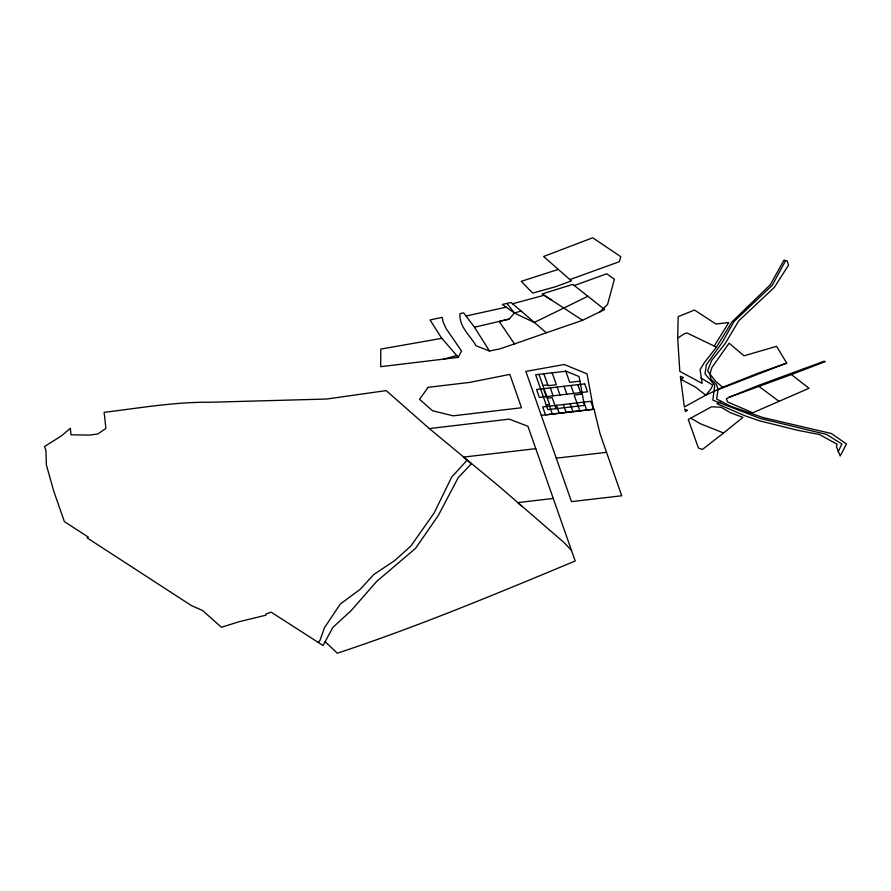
<?xml version="1.0" encoding="UTF-8"?>
<svg xmlns="http://www.w3.org/2000/svg" width="891" height="891" viewBox="0 0 891 891"><rect width="100%" height="100%" fill="white"/><g stroke="black" fill="none" stroke-linecap="round" stroke-linejoin="round"><path stroke-width="1.34" d="M721.465 401.351L716.899 403.645L744.921 415.763L759.399 420.786L797.512 430.264L819.397 434.507L837.184 444.308L836.415 446.603L840.213 456.003L846.45 443.963L831.336 433.494L762.997 417.556L730.642 406.218L716.654 399.034L718.023 389.623L716.553 384.544L711.063 379.354L709.826 374.097L711.954 367.493L729.083 343.202L744.052 355.787L776.562 346.321L786.742 363.105L758.297 373.106L722.757 387.251L715.629 381.326L707.599 371.001L711.642 360.476L724.851 344.049L738.684 320.927L774.357 287.336L788.546 265.173L787.232 260.985L784.002 260.094L770.336 284.719L732.023 321.84L716.464 347.145L704.302 362.726L700.092 369.665L702.153 383.353L679.811 371.402L677.672 338.079L678.196 316.661L694.49 310.023L715.941 324.034L728.793 322.531L714.203 346.053M838.141 451.804L841.861 443.985L826.347 434.363L760.179 418.436L712.822 400.137L714.749 385.224L704.993 373.819L706.374 364.775L722.356 342.233L733.984 321.517L772.219 285.32L785.673 260.551M325.193 641.732L337.288 653.226L338.123 652.936C418.558 626.351 496.955 593.54 575.196 561.018L571.532 550.549L563.981 542.496L499.495 486.709L429.328 428.582L386.159 390.614L326.54 399.045L210.231 402.253C174.491 401.874 139.419 408.089 104.113 412.333L105.918 428.415L97.765 434.006L89.278 435.109L70.946 434.797L70.4 428.237L61.468 435.877L44.55 446.491L45.92 450.345L46.377 464.924L53.705 491.019L64.397 521.636L88.454 537.195L87.095 537.863L191.331 605.524L202.736 610.602L221.391 627.253L239.356 621.651L265.941 615.18L266.03 613.966L271.165 612.162L323.065 645.529L332.9 627.342L351.165 610.602L376.581 581.5L415.607 548.321L438.35 515.388L458.252 477.587L471.361 463.843L463.331 457.128L535.781 448.652M458.297 357.347L461.516 350.976L446.035 328.456L443.061 321.785L442.203 317.352L430.03 319.947L441.279 337.622L458.297 357.347L380.669 366.68L380.791 349.094L441.88 338.324M318.321 642.478L319.98 640.328L324.458 627.71L340.317 604.02L360.231 589.274L373.775 574.517L394.702 560.55L410.851 546.06L434.184 512.915L451.67 477.108L467.073 460.246M546.317 332.788L514.497 343.915L499.205 321.428L509.106 319.112L514.463 313.053L521.068 310.981L546.317 332.788L582.569 320.315L604.644 309.522L572.835 284.363L542.107 293.952L582.569 320.315M600.044 311.861L607.539 304.477L614.389 279.262L606.682 273.804L574.294 285.521M723.559 432.981L742.905 417.378L730.609 412.767L721.031 407.187L711.553 406.797L688.264 419.449L698.421 448.028L702.431 449.465L723.559 432.981L700.671 423.871L690.904 418.269M677.672 338.079L684.333 333.78L687.128 333.011L716.464 347.145M729.061 397.297L726.354 398.901L727.579 401.941L752.795 412.767L809.006 388.276L791.42 374.543L729.061 397.297L758.486 385.402L824.175 361.211L825.211 361.657L791.42 374.543M700.827 377.951L712.789 385.124L710.929 388.977L705.761 395.17L695.537 387.128L680.746 379.254L683.475 377.617L680.368 376.28L684.366 406.964L705.761 395.17L722.757 387.251M587.937 296.246L534.232 322.497L514.463 313.053L502.357 304.466L511.022 302.483L521.068 310.981M718.023 389.623L786.742 363.105M569.861 279.596L619.412 261.676L620.76 256.686L592.715 237.774L543.61 256.497L571.376 280.921L555.639 286.69L532.729 293.117L521.224 281.344L558.278 269.405M514.497 343.915L499.918 348.86L489.46 350.998L476.006 345.741C470.281 335.539 458.731 326.551 460.034 313.632L463.665 312.875L474.48 327.22L489.46 350.998M443.774 359.095L456.871 355.554M512.537 303.764L544.145 295.266L551.997 300.345M474.48 327.22L509.106 319.112M466.038 316.015L506.166 307.172M429.328 428.582L509.229 419.126L527.929 426.288L571.532 550.549M542.897 385.469L547.709 384.912M579.896 381.148L569.694 382.339L565.796 371.224M547.341 398.166L552.164 397.609L556.051 408.679M582.302 394.078L574.149 395.025L578.036 406.107M546.194 404.859L549.547 404.469L538.999 374.365M593.584 409.247L545.492 414.872L542.708 406.942L590.8 401.306L593.584 409.247L587.002 373.841L564.215 364.508L525.868 371.424L571.487 501.622L621.718 495.775L600.044 433.739L594.052 409.214L541.294 415.362M553.244 498.459L517.66 502.635L522.282 506.701M556.285 458.174L606.548 452.327M758.876 386.36L779.079 401.362M506.979 303.408L514.463 313.053M577.802 384.667L580.587 392.597M583.928 402.119L586.712 410.049M570.931 385.469L573.715 393.399M577.056 402.921L579.841 410.851M564.059 386.271L566.843 394.201M570.184 403.723L572.969 411.653M552.186 372.817L556.363 384.723L548.11 385.68L543.811 373.797M557.187 387.073L559.971 395.003M563.312 404.525L566.097 412.455M550.315 387.875L553.099 395.816M556.441 405.327L559.225 413.268M543.443 388.676L546.228 396.618M549.569 406.14L552.353 414.07M428.159 387.318L419.572 399.279L432.536 410.751L453.163 415.83L521.491 407.755L509.841 374.409L469.813 382.384L428.159 387.318M687.206 410.328L685.535 411.553L684.667 409.047L687.206 410.328M566.008 371.202L535.625 374.755L547.865 409.637L584.396 405.372L579.039 376.537L566.008 371.202M584.663 383.854L536.571 389.49L539.356 397.419L587.459 391.795L584.663 383.854"/></g></svg>
